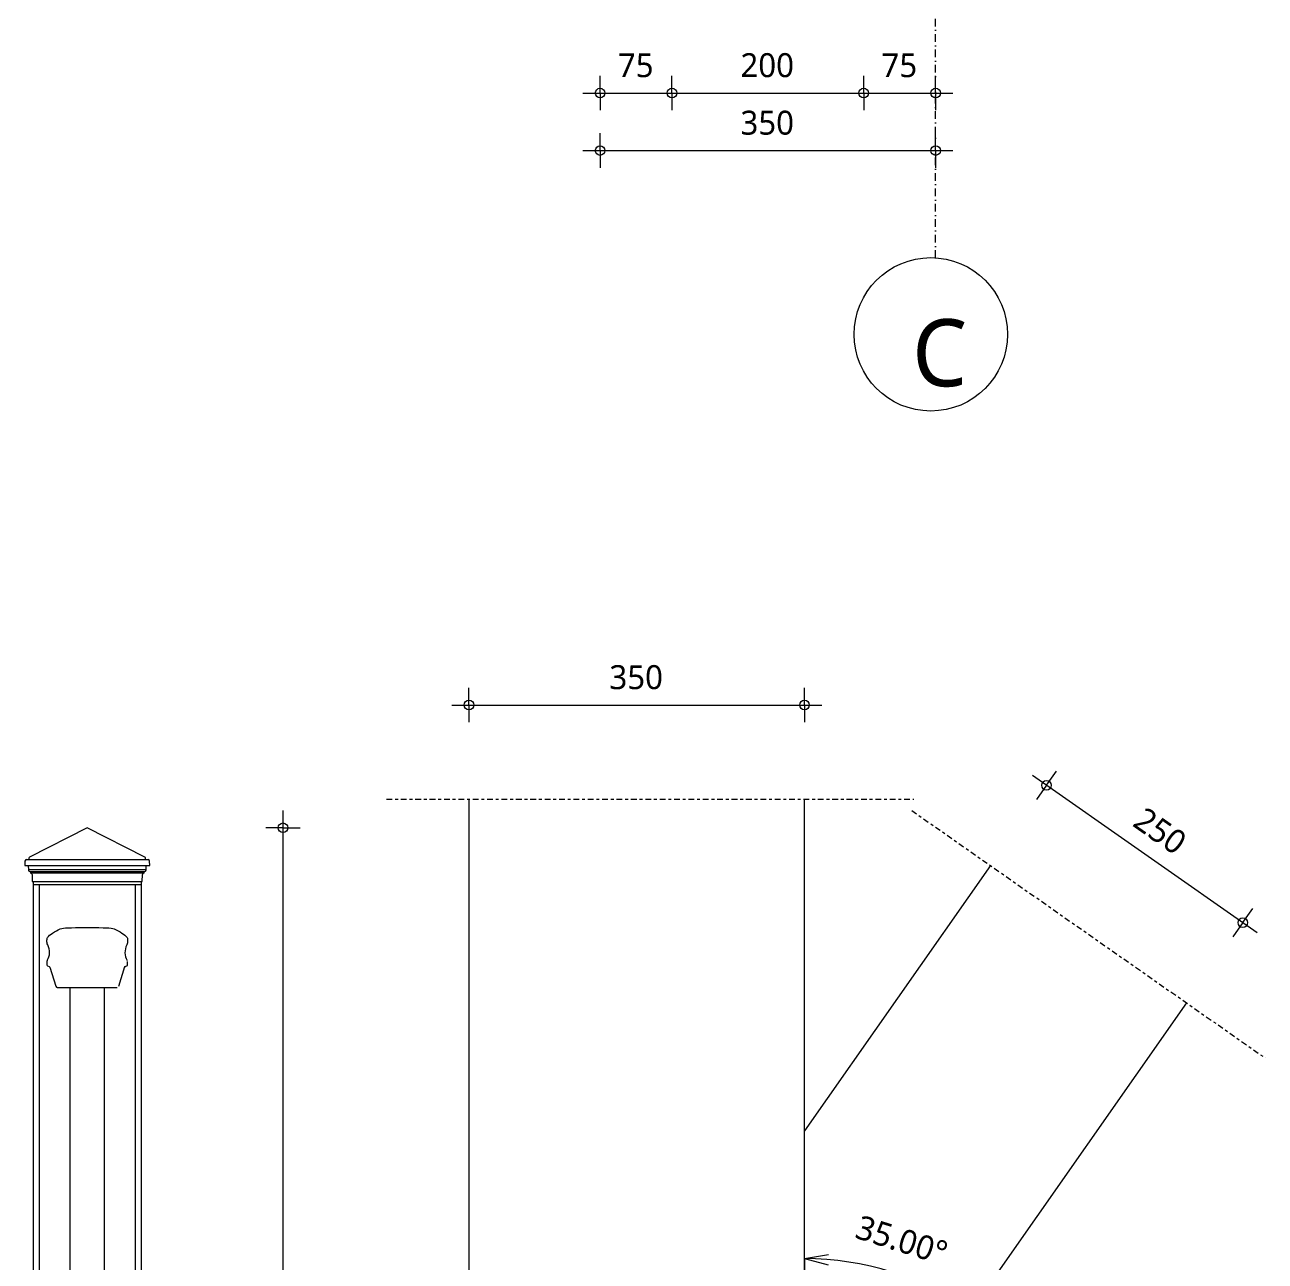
# Model space of a CAD drawing. Header units: millimetres. Extents: x 1789 to 13769, y 2055 to 27197.
# Drawn here: x 9896 to 11190, y 12398 to 13687 of the extents above; entities that cross this region are included whole.
import ezdxf

# ---------------------------------------------------------------- set-up
doc = ezdxf.new("R2010")
doc.units = ezdxf.units.MM
doc.linetypes.add('MV_center', pattern=[15, 6, -3, 3, -3])
doc.linetypes.add('MV_stramien', pattern=[16, 8, -4, 0, -4])
for name, color, linetype, lineweight in [('A-ANNO-DIMS', 211, 'Continuous', 13), ('A-ANNO-DIMS-10', 211, 'Continuous', 13), ('A-DETL', 90, 'Continuous', 13), ('A-DETL-GENF', 92, 'Continuous', 18), ('G-ANNO-TEXT', 231, 'Continuous', 13)]:
    doc.layers.add(name, color=color, linetype=linetype, lineweight=lineweight)
doc.styles.add('Segoe UI_2', font='segoeui.ttf', dxfattribs={"height": 25})
doc.styles.add('Segoe UI_3', font='segoeui.ttf', dxfattribs={"height": 70})
doc.dimstyles.new('2_5_mm', dxfattribs={"dimscale": 304.8, "dimtxt": 26.184099, "dimasz": 0.082021, "dimexe": 0.059055, "dimexo": 0.0625, "dimgap": 0.049213, "dimtad": 1, "dimdec": 0, "dimzin": 0, "dimdsep": 46, "dimtxsty": 'Segoe UI_2', "dimblk1": 'OPEN30', "dimblk2": 'OPEN30', "dimsah": 1, "dimcen": 0.09, "dimazin": 0, "dimtfac": 1, "dimtdec": 4, "dimtix": 1, "dimtmove": 0, "dimatfit": 3, "dimfxl": 0.059055, "dimfxlon": 1, "dimtvp": 1, "dimtfill": 1, "dimtolj": 1, "dimtzin": 0, "dimarcsym": 2})
doc.dimstyles.new('2_5_mm_4', dxfattribs={"dimscale": 304.8, "dimtxt": 26.184099, "dimasz": 0.032808, "dimexe": 0.059055, "dimexo": 0.0625, "dimgap": 0.029528, "dimtad": 1, "dimdec": 0, "dimzin": 0, "dimdsep": 46, "dimtxsty": 'Segoe UI_2', "dimblk1": 'DOTBLANK', "dimblk2": 'DOTBLANK', "dimsah": 1, "dimcen": 0.09, "dimdle": 0.059055, "dimazin": 0, "dimtfac": 1, "dimtdec": 4, "dimtix": 1, "dimtmove": 0, "dimatfit": 3, "dimfxl": 0.059055, "dimfxlon": 1, "dimtvp": 1, "dimtfill": 1, "dimtolj": 1, "dimtzin": 0, "dimarcsym": 2})

# ---------------------------------------------------------------- blocks, each defined once
blk = doc.blocks.new('NLRS_00_DI_maskeer - Type 1-4234713-Details Restauratie 1-10')
at = {"layer": 'A-DETL-GENF', "linetype": 'MV_center'}
blk.add_line((-100, 0), (450, 0), dxfattribs=at)
blk = doc.blocks.new('NLRS_00_DI_maskeer - Type 1-4234714-Details Restauratie 1-10')
at = {"layer": 'A-DETL-GENF', "linetype": 'MV_center'}
blk.add_line((-100, 0), (350, 0), dxfattribs=at)
blk = doc.blocks.new('DIMBLOCK348-Details Restauratie 1-10')
at = {"layer": 'A-ANNO-DIMS-10'}
for p, q in [((10496.3, 13556.2), (10496.3, 13574.2)), ((10846.3, 13556.2), (10846.3, 13574.2)), ((10478.3, 13556.2), (10864.3, 13556.2)), ((10496.3, 13556.2), (10496.3, 13538.2)), ((10846.3, 13556.2), (10846.3, 13538.2))]:
    blk.add_line(p, q, dxfattribs=at)
for centre in [(10496.3, 13556.2), (10846.3, 13556.2)]:
    blk.add_circle(centre, 5, dxfattribs=at)
at = {"layer": 'A-ANNO-DIMS-10', "color": 0, "insert": (10642.7, 13597.8), "char_height": 25, "width": 68.555, "attachment_point": 1, "line_spacing_factor": 1.142579, "style": 'Segoe UI_2', "bg_fill": 3, "box_fill_scale": 1.25, "bg_fill_color": 9, "bg_fill_true_color": 13158600, "bg_fill_transparency": 0}
blk.add_mtext('350', dxfattribs=at)
blk = doc.blocks.new('_DotBlank')
at = {"color": 0, "linetype": 'ByBlock', "lineweight": -2}
blk.add_line((-0.5, 0), (-1, 0), dxfattribs=at)
blk.add_circle((0, 0), 0.5, dxfattribs=at)
blk = doc.blocks.new('DIMBLOCK349-Details Restauratie 1-10')
at = {"layer": 'A-ANNO-DIMS-10'}
for p, q in [((10496.3, 13616.2), (10496.3, 13634.2)), ((10571.3, 13616.2), (10571.3, 13634.2)), ((10478.3, 13616.2), (10571.3, 13616.2)), ((10496.3, 13616.2), (10496.3, 13598.2)), ((10571.3, 13616.2), (10571.3, 13598.2))]:
    blk.add_line(p, q, dxfattribs=at)
for centre in [(10496.3, 13616.2), (10571.3, 13616.2)]:
    blk.add_circle(centre, 5, dxfattribs=at)
at = {"layer": 'A-ANNO-DIMS-10', "color": 0, "insert": (10514.8, 13657.8), "char_height": 25, "width": 45.703, "attachment_point": 1, "line_spacing_factor": 1.142579, "style": 'Segoe UI_2', "bg_fill": 3, "box_fill_scale": 1.25, "bg_fill_color": 9, "bg_fill_true_color": 13158600, "bg_fill_transparency": 0}
blk.add_mtext('75', dxfattribs=at)
blk = doc.blocks.new('DIMBLOCK350-Details Restauratie 1-10')
at = {"layer": 'A-ANNO-DIMS-10'}
for p, q in [((10571.3, 13616.2), (10571.3, 13634.2)), ((10771.3, 13616.2), (10771.3, 13634.2)), ((10571.3, 13616.2), (10771.3, 13616.2)), ((10571.3, 13616.2), (10571.3, 13598.2)), ((10771.3, 13616.2), (10771.3, 13598.2))]:
    blk.add_line(p, q, dxfattribs=at)
for centre in [(10571.3, 13616.2), (10771.3, 13616.2)]:
    blk.add_circle(centre, 5, dxfattribs=at)
at = {"layer": 'A-ANNO-DIMS-10', "color": 0, "insert": (10642.7, 13657.8), "char_height": 25, "width": 68.555, "attachment_point": 1, "line_spacing_factor": 1.142579, "style": 'Segoe UI_2', "bg_fill": 3, "box_fill_scale": 1.25, "bg_fill_color": 9, "bg_fill_true_color": 13158600, "bg_fill_transparency": 0}
blk.add_mtext('200', dxfattribs=at)
blk = doc.blocks.new('DIMBLOCK351-Details Restauratie 1-10')
at = {"layer": 'A-ANNO-DIMS-10'}
for p, q in [((10771.3, 13616.2), (10771.3, 13634.2)), ((10846.3, 13616.2), (10846.3, 13634.2)), ((10771.3, 13616.2), (10864.3, 13616.2)), ((10771.3, 13616.2), (10771.3, 13598.2)), ((10846.3, 13616.2), (10846.3, 13598.2))]:
    blk.add_line(p, q, dxfattribs=at)
for centre in [(10771.3, 13616.2), (10846.3, 13616.2)]:
    blk.add_circle(centre, 5, dxfattribs=at)
at = {"layer": 'A-ANNO-DIMS-10', "color": 0, "insert": (10789.8, 13657.8), "char_height": 25, "width": 45.703, "attachment_point": 1, "line_spacing_factor": 1.142579, "style": 'Segoe UI_2', "bg_fill": 3, "box_fill_scale": 1.25, "bg_fill_color": 9, "bg_fill_true_color": 13158600, "bg_fill_transparency": 0}
blk.add_mtext('75', dxfattribs=at)
blk = doc.blocks.new('DIMBLOCK365-Details Restauratie 1-10')
at = {"layer": 'A-ANNO-DIMS-10'}
for p, q in [((10165.5, 12867.8), (10165.5, 11841.3)), ((10165.5, 12849.8), (10147.5, 12849.8)), ((10165.5, 12849.8), (10183.5, 12849.8)), ((10165.5, 11859.3), (10147.5, 11859.3)), ((10165.5, 11859.3), (10183.5, 11859.3))]:
    blk.add_line(p, q, dxfattribs=at)
for centre in [(10165.5, 12849.8), (10165.5, 11859.3)]:
    blk.add_circle(centre, 5, dxfattribs=at)
at = {"layer": 'A-ANNO-DIMS-10', "color": 0, "insert": (10123.9, 12326), "char_height": 25, "width": 68.555, "attachment_point": 1, "rotation": 90, "line_spacing_factor": 1.142579, "style": 'Segoe UI_2', "bg_fill": 3, "box_fill_scale": 1.25, "bg_fill_color": 9, "bg_fill_true_color": 13158600, "bg_fill_transparency": 0}
blk.add_mtext('991', dxfattribs=at)
blk = doc.blocks.new('DIMBLOCK370-Details Restauratie 1-10')
at = {"layer": 'A-ANNO-DIMS-10'}
for p, q in [((10359.5, 12977.8), (10359.5, 12995.8)), ((10709.5, 12977.8), (10709.5, 12995.8)), ((10341.5, 12977.8), (10727.5, 12977.8)), ((10359.5, 12977.8), (10359.5, 12959.8)), ((10709.5, 12977.8), (10709.5, 12959.8))]:
    blk.add_line(p, q, dxfattribs=at)
for centre in [(10359.5, 12977.8), (10709.5, 12977.8)]:
    blk.add_circle(centre, 5, dxfattribs=at)
at = {"layer": 'A-ANNO-DIMS-10', "color": 0, "insert": (10506, 13019.4), "char_height": 25, "width": 68.555, "attachment_point": 1, "line_spacing_factor": 1.142579, "style": 'Segoe UI_2', "bg_fill": 3, "box_fill_scale": 1.25, "bg_fill_color": 9, "bg_fill_true_color": 13158600, "bg_fill_transparency": 0}
blk.add_mtext('350', dxfattribs=at)
blk = doc.blocks.new('DIMBLOCK371-Details Restauratie 1-10')
at = {"layer": 'A-ANNO-DIMS-10'}
for p, q in [((10947.3, 12904.5), (11181.6, 12740.4)), ((10962, 12894.1), (10972.4, 12908.9)), ((10962, 12894.1), (10951.7, 12879.4)), ((11166.8, 12750.8), (11177.1, 12765.5)), ((11166.8, 12750.8), (11156.5, 12736))]:
    blk.add_line(p, q, dxfattribs=at)
for centre in [(10962, 12894.1), (11166.8, 12750.8)]:
    blk.add_circle(centre, 5, dxfattribs=at)
at = {"layer": 'A-ANNO-DIMS-10', "color": 0, "insert": (11064.9, 12872.9), "char_height": 25, "width": 68.555, "attachment_point": 1, "rotation": 325, "line_spacing_factor": 1.142579, "style": 'Segoe UI_2', "bg_fill": 3, "box_fill_scale": 1.25, "bg_fill_color": 9, "bg_fill_true_color": 13158600, "bg_fill_transparency": 0}
blk.add_mtext('250', dxfattribs=at)
blk = doc.blocks.new('DIMBLOCK372-Details Restauratie 1-10')
at = {"layer": 'A-ANNO-DIMS-10'}
for p, q in [((10709.5, 12400.3), (10709.5, 12418.3)), ((10709.5, 12400.3), (10734.7, 12404.8)), ((10709.5, 12400.3), (10734.3, 12393.7)), ((10709.5, 12400.3), (10709.5, 12382.3)), ((10883.1, 12345.6), (10865, 12363.7)), ((10883.1, 12345.6), (10893.4, 12360.3)), ((10883.1, 12345.6), (10859.1, 12354.4)), ((10883.1, 12345.6), (10872.8, 12330.8)), ((10883.1, 12345.6), (10883.1, 12345.6))]:
    blk.add_line(p, q, dxfattribs=at)
blk.add_arc((10709.5, 12097.7), 302.6, 55, 90, dxfattribs=at)
blk.add_arc((10709.5, 12097.7), 302.6, 55, 90, dxfattribs=at)
at = {"layer": 'A-ANNO-DIMS-10', "color": 0, "insert": (10768.5, 12446.3), "char_height": 25, "width": 116.543, "attachment_point": 1, "rotation": 342.5, "line_spacing_factor": 1.142579, "style": 'Segoe UI_2', "bg_fill": 3, "box_fill_scale": 1.25, "bg_fill_color": 9, "bg_fill_true_color": 13158600, "bg_fill_transparency": 0}
blk.add_mtext('35.00°', dxfattribs=at)
blk = doc.blocks.new('_Open30')
at = {"color": 0, "linetype": 'ByBlock', "lineweight": -2}
for p, q in [((-1, 0.268), (0, 0)), ((0, 0), (-1, -0.268)), ((0, 0), (-1, 0))]:
    blk.add_line(p, q, dxfattribs=at)

msp = doc.modelspace()

# ---------------------------------------------------------------- linework, layer by layer
at = {"layer": 'A-DETL', "linetype": 'MV_stramien', "lineweight": 18}
msp.add_line((10846.3, 13444.3), (10846.3, 15304.3), dxfattribs=at)
at = {"layer": 'A-DETL', "lineweight": 18}
for p, q in [((10359.5, 12879.6), (10359.5, 11001.7)), ((10709.5, 11001.7), (10709.5, 12879.6)), ((9961.3, 12849.8), (9901.2, 12819.2)), ((10021.5, 12819.2), (9961.3, 12849.8)), ((9896.3, 12815), (9896.2, 12810.4)), ((9896.2, 12810.4), (10026.5, 12810.4)), ((10024.8, 12816.5), (9897.9, 12816.5)), ((9899.8, 12810.4), (9899.9, 12805.8)), ((9900.5, 12818), (9900.4, 12816.5)), ((10022.3, 12816.5), (10022.2, 12818)), ((10022.8, 12805.8), (10022.9, 12810.4)), ((10026.5, 12810.4), (10026.3, 12815)), ((10903.4, 12810.4), (10709.5, 12533.5)), ((10022.8, 12806), (9899.9, 12806)), ((9902, 12804), (9902, 12802.4)), ((10020.7, 12803.9), (9902, 12803.9)), ((10020.7, 12802.4), (9902, 12802.4)), ((10020.7, 12802.4), (9902, 12802.4)), ((9903.8, 12801), (9904, 12793.8)), ((10018.7, 12793.8), (10018.9, 12801)), ((10020.7, 12802.4), (10020.7, 12804)), ((9904, 12793.8), (10018.7, 12793.8)), ((9904.8, 12793.8), (9904.8, 11891.5)), ((9904.8, 12790.5), (10017.9, 12790.5)), ((9911.2, 12790.5), (9911.2, 11891.8)), ((10011.5, 11891.8), (10011.5, 12790.5)), ((10017.9, 11891.8), (10017.9, 12793.8)), ((9919.3, 12710.4), (9919.3, 12706.9)), ((10003.4, 12706.9), (10003.4, 12710.4)), ((9920, 12705.8), (9921.5, 12705.2)), ((9922.2, 12704.4), (9928.5, 12684.4)), ((9994.2, 12684.4), (10000.6, 12704.9)), ((10000.6, 12704.9), (10002.7, 12705.8)), ((9930.1, 12683.2), (9992.6, 12683.2)), ((9943.3, 12683.2), (9943.3, 11999)), ((9943.3, 12683.2), (9979.4, 12683.2)), ((9979.4, 11999), (9979.4, 12683.2)), ((10709.5, 12097.7), (11108.2, 12667))]:
    msp.add_line(p, q, dxfattribs=at)
msp.add_circle((10841.3, 13364.5), 80, dxfattribs=at)
for centre, radius, start, end in [((9897.9, 12815), 1.52, 90, 178.1612), ((9901.9, 12817.9), 1.43, 116.9989, 177.4715), ((10020.8, 12817.9), 1.43, 2.5285, 63.0011), ((10024.8, 12815), 1.52, 1.8388, 90), ((9902.2, 12800.9), 1.53, 2.022, 99.1753), ((10020.5, 12800.9), 1.53, 80.8247, 177.978), ((9905.1, 12720), 16.9, 329.3681, 26.8679), ((10017.6, 12720), 16.9, 153.0237, 210.6319), ((9921.4, 12710.4), 2.11, 149.3681, 180), ((9920.5, 12706.9), 1.2, 180, 246.1517), ((10002.2, 12706.9), 1.2, 293.8483, 0), ((9921, 12704), 1.31, 17.4951, 66.1517), ((10001.7, 12704), 1.31, 113.8483, 162.5049), ((9930.1, 12684.9), 1.68, 197.4951, 270)]:
    msp.add_arc(centre, radius, start, end, dxfattribs=at)
for centre, ratio, start_param, end_param in [((9901.7, 12806.6), 0.714774, 1.885249, 3.310021), ((10021, 12806.6), 0.699181, 3.00389, 4.438145)]:
    msp.add_ellipse(centre, major_axis=(0.06, 2.61), ratio=ratio, start_param=start_param, end_param=end_param, dxfattribs=at)
for points, knots in [([(9920.1, 12727.7), (9919.3, 12729.3), (9919.3, 12732.4), (9919.3, 12735.9), (9925.6, 12740.2), (9934.2, 12745.8), (9941.7, 12745.6), (9961.3, 12745.6)], [0, 0, 0, 0, 0.0092217, 0.0248102, 0.0481711, 0.0759765, 0.1168985, 0.1168985, 0.1168985, 0.1168985]), ([(9920.1, 12727.7), (9919.3, 12729.3), (9919.3, 12732.4), (9919.3, 12735.9), (9925.6, 12740.2), (9934.2, 12745.8), (9941.7, 12745.6), (9961.3, 12745.6)], [0, 0, 0, 0, 0.0092217, 0.0248102, 0.0481711, 0.0759765, 0.1168985, 0.1168985, 0.1168985, 0.1168985]), ([(9961.3, 12745.6), (9980.9, 12745.6), (9988.5, 12745.8), (9997.1, 12740.2), (10003.4, 12735.9), (10003.4, 12732.4), (10003.4, 12729.3), (10002.6, 12727.7)], [0, 0, 0, 0, 0.040922, 0.0687274, 0.0920882, 0.1076768, 0.1168985, 0.1168985, 0.1168985, 0.1168985]), ([(9961.3, 12745.6), (9980.9, 12745.6), (9988.5, 12745.8), (9997.1, 12740.2), (10003.4, 12735.9), (10003.4, 12732.4), (10003.4, 12729.3), (10002.6, 12727.7)], [0, 0, 0, 0, 0.040922, 0.0687274, 0.0920882, 0.1076768, 0.1168985, 0.1168985, 0.1168985, 0.1168985])]:
    msp.add_open_spline(points, degree=3, knots=knots, dxfattribs=at)

# ---------------------------------------------------------------- block references
at = {"layer": 'A-DETL-GENF', "linetype": 'MV_center'}
msp.add_blockref('NLRS_00_DI_maskeer - Type 1-4234713-Details Restauratie 1-10', (10373.5, 12879.6), dxfattribs=at)
at = {"layer": 'A-DETL-GENF', "linetype": 'MV_center', "rotation": 325.0000000000011}
msp.add_blockref('NLRS_00_DI_maskeer - Type 1-4234714-Details Restauratie 1-10', (10903.4, 12810.4), dxfattribs=at)

# ---------------------------------------------------------------- texts
at = {"layer": 'G-ANNO-TEXT', "color": 7, "insert": (10821.7, 13380.3), "char_height": 70, "width": 75.359, "attachment_point": 1, "style": 'Segoe UI_3'}
msp.add_mtext('C', dxfattribs=at)

# ---------------------------------------------------------------- dimensions: what is measured, and where the dimension line sits
at = {"layer": 'A-ANNO-DIMS'}
dim = msp.add_linear_dim(base=(10709.5, 12977.8), p1=(10359.5, 12959.8), p2=(10709.5, 12959.8), dimstyle='2_5_mm_4', override={"dimpost": '<>', "dimfxl": 350}, dxfattribs=at)
dim.commit()
dim.dimension.update_dxf_attribs({"geometry": 'DIMBLOCK370-Details Restauratie 1-10', "text_midpoint": (10534.5, 12999.7)})
dim = msp.add_linear_dim(base=(10165.5292, 11859.2513), p1=(10147.5292, 12849.8479), p2=(10183.5292, 11859.2513), angle=90, dimstyle='2_5_mm_4', override={"dimpost": '<>', "dimfxl": 991.250539}, dxfattribs=at)
dim.commit()
dim.dimension.update_dxf_attribs({"geometry": 'DIMBLOCK365-Details Restauratie 1-10', "text_midpoint": (10143.5323, 12354.5496)})

# ---------------------------------------------------------------- next in the draw order: dimensions: what is measured, and where the dimension line sits
dim = msp.add_linear_dim(base=(10846.3, 13556.2), p1=(10496.3, 13574.2), p2=(10846.3, 13574.2), dimstyle='2_5_mm_4', override={"dimpost": '<>', "dimfxl": 350}, dxfattribs=at)
dim.commit()
dim.dimension.update_dxf_attribs({"geometry": 'DIMBLOCK348-Details Restauratie 1-10', "text_midpoint": (10671.3, 13578.2)})
dim = msp.add_linear_dim(base=(11166.8, 12750.8), p1=(10951.7, 12879.4), p2=(11156.5, 12736), angle=325, dimstyle='2_5_mm_4', override={"dimpost": '<>', "dimfxl": 250}, dxfattribs=at)
dim.commit()
dim.dimension.update_dxf_attribs({"geometry": 'DIMBLOCK371-Details Restauratie 1-10', "text_midpoint": (11077, 12840.4)})
dim = msp.add_angular_dim_3p(base=(10829.4, 12375.6), center=(10709.5, 12097.7), p1=(10893.4, 12360.3), p2=(10709.5, 12418.3), dimstyle='2_5_mm', override={"dimpost": '<>', "dimfxl": 192.829251}, dxfattribs=at)
dim.commit()
dim.dimension.update_dxf_attribs({"geometry": 'DIMBLOCK372-Details Restauratie 1-10', "text_midpoint": (10808.9, 12412.9)})

# ---------------------------------------------------------------- next in the draw order: dimensions: what is measured, and where the dimension line sits
dim = msp.add_linear_dim(base=(10571.3, 13616.2), p1=(10496.3, 13634.2), p2=(10571.3, 13634.2), dimstyle='2_5_mm_4', override={"dimpost": '<>', "dimfxl": 75}, dxfattribs=at)
dim.commit()
dim.dimension.update_dxf_attribs({"geometry": 'DIMBLOCK349-Details Restauratie 1-10', "text_midpoint": (10533.8, 13637.9)})

# ---------------------------------------------------------------- next in the draw order: dimensions: what is measured, and where the dimension line sits
dim = msp.add_linear_dim(base=(10771.3, 13616.2), p1=(10571.3, 13634.2), p2=(10771.3, 13634.2), dimstyle='2_5_mm_4', override={"dimpost": '<>', "dimfxl": 200}, dxfattribs=at)
dim.commit()
dim.dimension.update_dxf_attribs({"geometry": 'DIMBLOCK350-Details Restauratie 1-10', "text_midpoint": (10671.3, 13638.2)})

# ---------------------------------------------------------------- next in the draw order: dimensions: what is measured, and where the dimension line sits
dim = msp.add_linear_dim(base=(10846.3, 13616.2), p1=(10771.3, 13634.2), p2=(10846.3, 13634.2), dimstyle='2_5_mm_4', override={"dimpost": '<>', "dimfxl": 75}, dxfattribs=at)
dim.commit()
dim.dimension.update_dxf_attribs({"geometry": 'DIMBLOCK351-Details Restauratie 1-10', "text_midpoint": (10808.8, 13637.9)})

doc.saveas('drawing.dxf')
